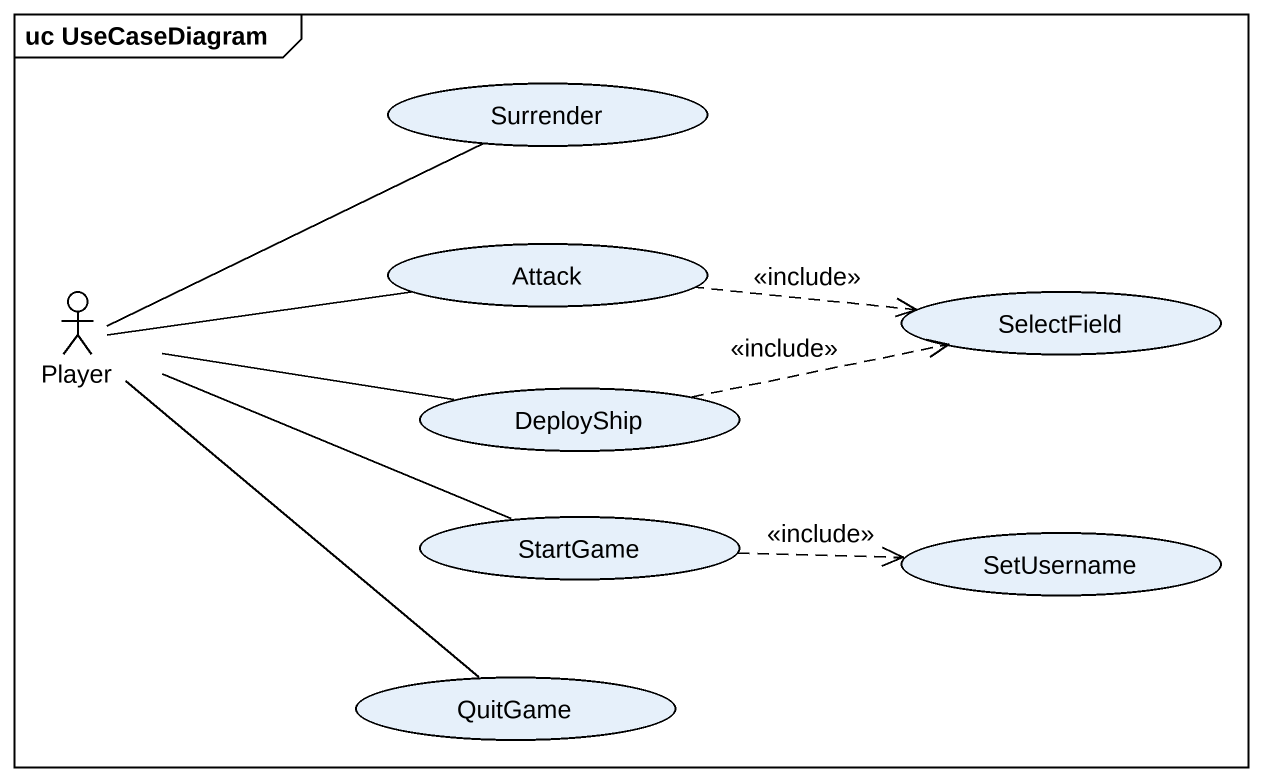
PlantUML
@startuml
mainframe uc UseCaseDiagram
usecase Surrender
actor Player
usecase Attack
usecase SelectField
usecase DeployShip
usecase StartGame
usecase SetUsername
usecase QuitGame
Player -right- Surrender
Player -right- Attack
Player -right- DeployShip
Player -right- StartGame
Player -- QuitGame
Attack .right.> SelectField : <<include>>
DeployShip .right.> SelectField : <<include>>
StartGame .right.> SetUsername : <<include>>
@enduml
